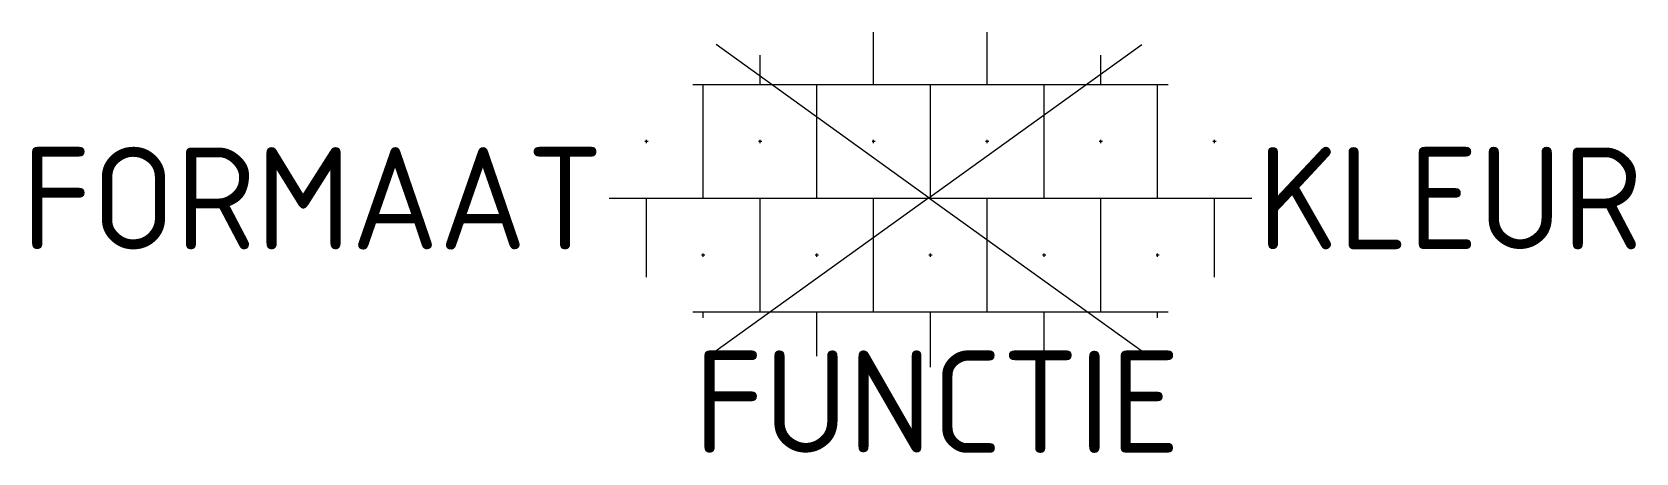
# Model space of a CAD drawing. Extents: x -15.8 to 12.4, y -4.5 to 2.9.
import ezdxf
from ezdxf.enums import TextEntityAlignment as Align

# ---------------------------------------------------------------- set-up
doc = ezdxf.new("R2010")
doc.units = 0
doc.styles.add('NLCS-ISO', font='NLCS-ISO.ttf')

msp = doc.modelspace()

# ---------------------------------------------------------------- linework, layer by layer
for p, q in [((-1, 2), (-1, 2.926)), ((1, 2), (1, 2.926)), ((-3, 2), (-3, 2.521)), ((3, 2), (3, 2.521)), ((-4.186, 2), (4.186, 2)), ((-4, 0), (-4, 2)), ((-2, 0), (-2, 2)), ((0, 0), (0, 2)), ((2, 0), (2, 2)), ((4, 0), (4, 2)), ((-4.971, 1), (-5.029, 1)), ((-5, 0.971), (-5, 1.029)), ((-2.971, 1), (-3.029, 1)), ((-3, 0.971), (-3, 1.029)), ((-0.971, 1), (-1.029, 1)), ((-1, 0.971), (-1, 1.029)), ((1.029, 1), (0.971, 1)), ((1, 0.971), (1, 1.029)), ((3.029, 1), (2.971, 1)), ((3, 0.971), (3, 1.029)), ((5.029, 1), (4.971, 1)), ((5, 0.971), (5, 1.029)), ((-5.658, 0), (5.658, 0)), ((-5, -1.392), (-5, 0)), ((-3, -2), (-3, 0)), ((-1, -2), (-1, 0)), ((1, -2), (1, 0)), ((3, -2), (3, 0)), ((5, -1.392), (5, 0)), ((-3.971, -1), (-4.029, -1)), ((-4, -1.029), (-4, -0.971)), ((-1.971, -1), (-2.029, -1)), ((-2, -1.029), (-2, -0.971)), ((0.029, -1), (-0.029, -1)), ((0, -1.029), (0, -0.971)), ((2.029, -1), (1.971, -1)), ((2, -1.029), (2, -0.971)), ((4.029, -1), (3.971, -1)), ((4, -1.029), (4, -0.971)), ((-4.186, -2), (4.186, -2)), ((-4, -2.103), (-4, -2)), ((-2, -2.781), (-2, -2)), ((0, -2.973), (0, -2)), ((2, -2.781), (2, -2)), ((4, -2.103), (4, -2))]:
    msp.add_line(p, q)
at = {"ltscale": 0.1}
for q in [(-3.772, 2.706), (3.719, 2.706), (-3.798, -2.705), (3.744, -2.705)]:
    msp.add_line((-0.027, 0.01), q, dxfattribs=at)

# ---------------------------------------------------------------- texts
at = {"style": 'NLCS-ISO'}
msp.add_attdef('FORMAAT', text='40x40', height=1.8, dxfattribs=at).set_placement((-5.758, 0), align=Align.MIDDLE_RIGHT)
msp.add_attdef('KLEUR', text='G', height=1.8, dxfattribs=at).set_placement((5.758, 0), align=Align.MIDDLE_LEFT)
at = {"style": 'NLCS-ISO', "flags": 1}
msp.add_attdef('FUNCTIE', text='', height=1.8, dxfattribs=at).set_placement((0.116, -3.585), align=Align.MIDDLE_CENTER)

doc.saveas('drawing.dxf')
